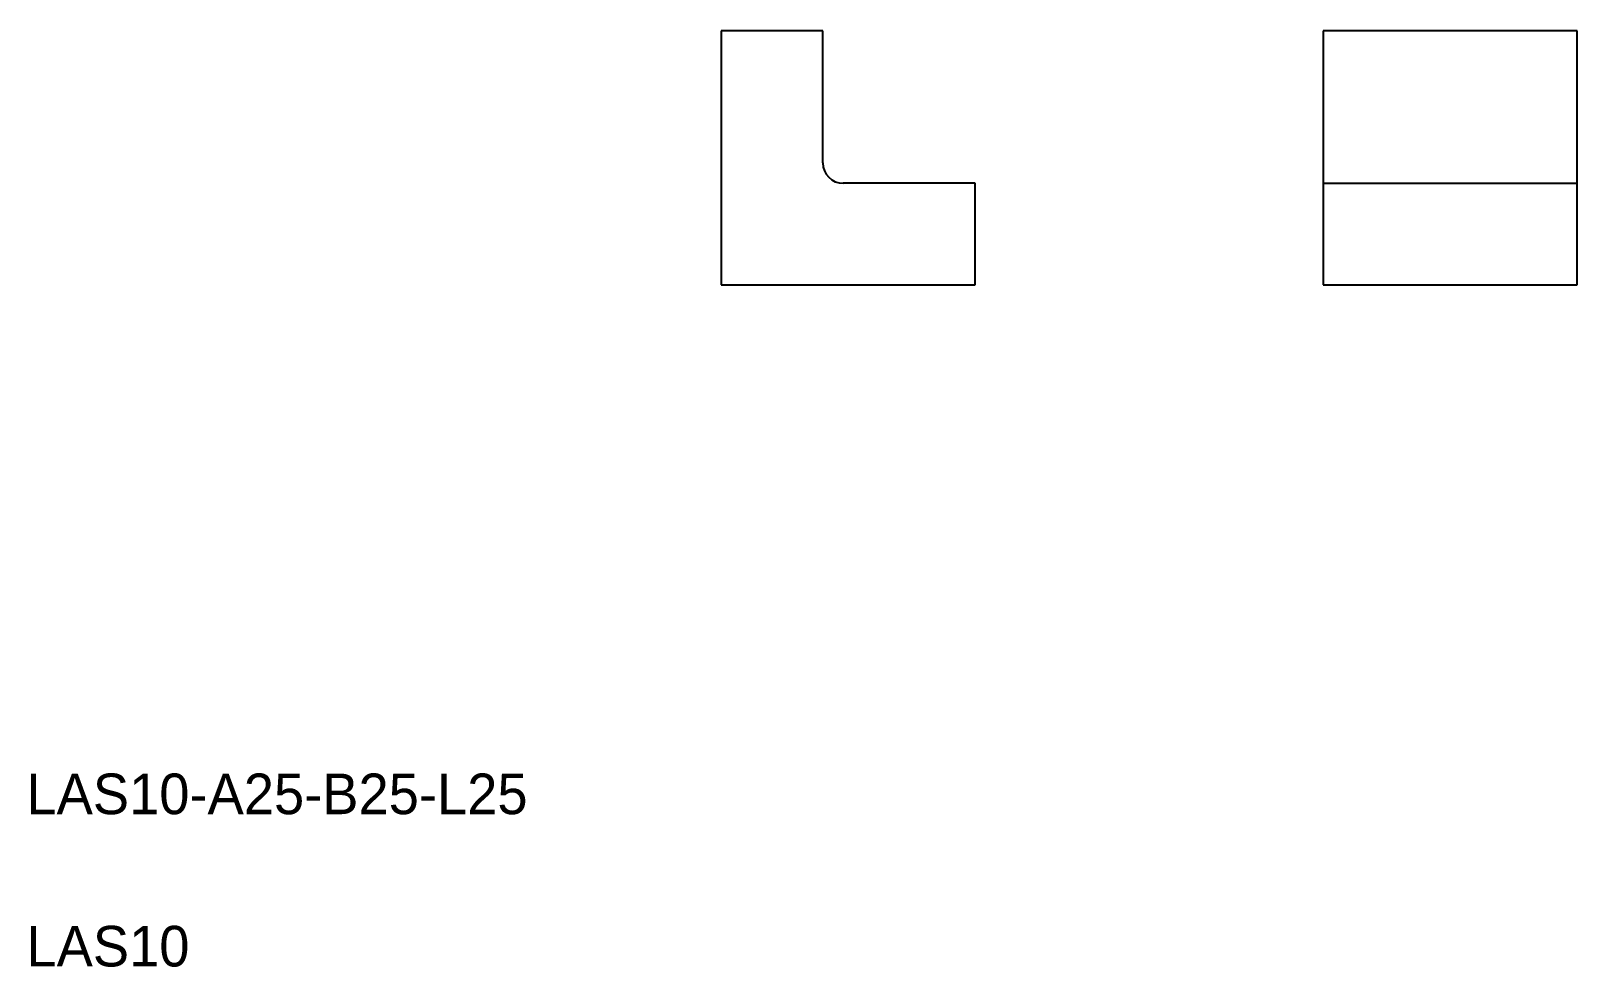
# Model space of a CAD drawing. Extents: x 442 to 594, y 424 to 516.
import ezdxf

# ---------------------------------------------------------------- set-up
doc = ezdxf.new("R2010")
doc.units = 0
doc.layers.get('0').update_dxf_attribs({"linetype": 'CONTINUOUS'})

msp = doc.modelspace()

# ---------------------------------------------------------------- linework, layer by layer
at = {"color": 7, "linetype": 'CONTINUOUS'}
for p, q in [((509.55, 516.18), (509.55, 491.18)), ((519.55, 516.18), (509.55, 516.18)), ((519.55, 503.18), (519.55, 516.18)), ((593.84, 516.18), (568.84, 516.18)), ((568.84, 516.18), (568.84, 491.18)), ((593.84, 491.18), (593.84, 516.18)), ((534.55, 501.18), (521.55, 501.18)), ((534.55, 491.18), (534.55, 501.18)), ((568.84, 501.18), (593.84, 501.18)), ((509.55, 491.18), (534.55, 491.18)), ((568.84, 491.18), (593.84, 491.18))]:
    msp.add_line(p, q, dxfattribs=at)
msp.add_arc((521.55, 503.18), 2, 180, 270, dxfattribs=at)

# ---------------------------------------------------------------- texts
for s, p in [('LAS10-A25-B25-L25', (441.11, 439.04)), ('LAS10', (441.11, 424.04))]:
    msp.add_text(s, height=4, dxfattribs=at).set_placement(p)

doc.saveas('drawing.dxf')
